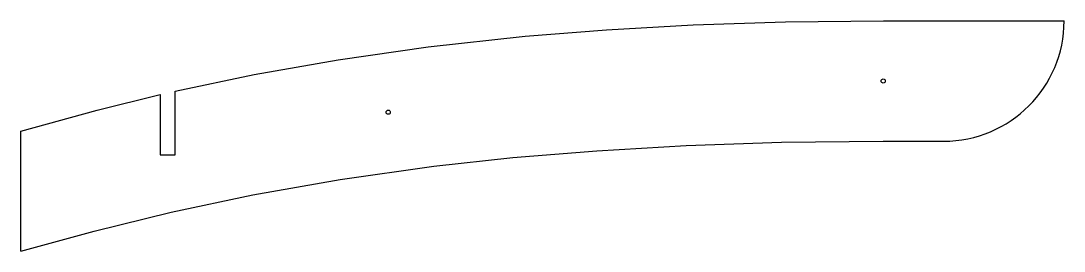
# Model space of a CAD drawing. Extents: x -5.7 to 11.6, y 0.5 to 4.3.
import ezdxf

# ---------------------------------------------------------------- set-up
doc = ezdxf.new("R2010")
doc.units = 0
doc.header["$MEASUREMENT"] = 0
doc.layers.add('VISIBLE', color=7, linetype='CONTINUOUS')

msp = doc.modelspace()

# ---------------------------------------------------------------- linework, layer by layer
at = {"layer": 'VISIBLE'}
for p, q in [((8.636, 4.317), (11.636, 4.317)), ((-3.114, 2.091), (-3.114, 3.149)), ((-3.364, 3.091), (-3.364, 2.091)), ((-5.676, 0.489), (-5.676, 2.484)), ((8.633, 2.317), (9.636, 2.317)), ((-3.364, 2.091), (-3.114, 2.091))]:
    msp.add_line(p, q, dxfattribs=at)
for points in [[(-3.114, 3.149), (-1.806, 3.424), (-0.411, 3.671), (1.084, 3.885), (2.692, 4.061), (4.044, 4.169), (5.481, 4.249), (7.01, 4.299), (8.636, 4.317)], [(-5.676, 2.484), (-4.408, 2.833), (-3.364, 3.091)], [(-5.676, 0.489), (-4.462, 0.823), (-3.184, 1.136), (-1.828, 1.423), (-0.379, 1.679), (1.179, 1.899), (2.489, 2.043), (3.881, 2.159), (5.365, 2.245), (6.946, 2.298), (8.633, 2.317)]]:
    msp.add_lwpolyline(points, dxfattribs=at)
for centre in [(8.634, 3.317), (0.42, 2.798)]:
    msp.add_circle(centre, 0.0344, dxfattribs=at)
msp.add_arc((9.636, 4.317), 2, 270, 0, dxfattribs=at)

doc.saveas('drawing.dxf')
